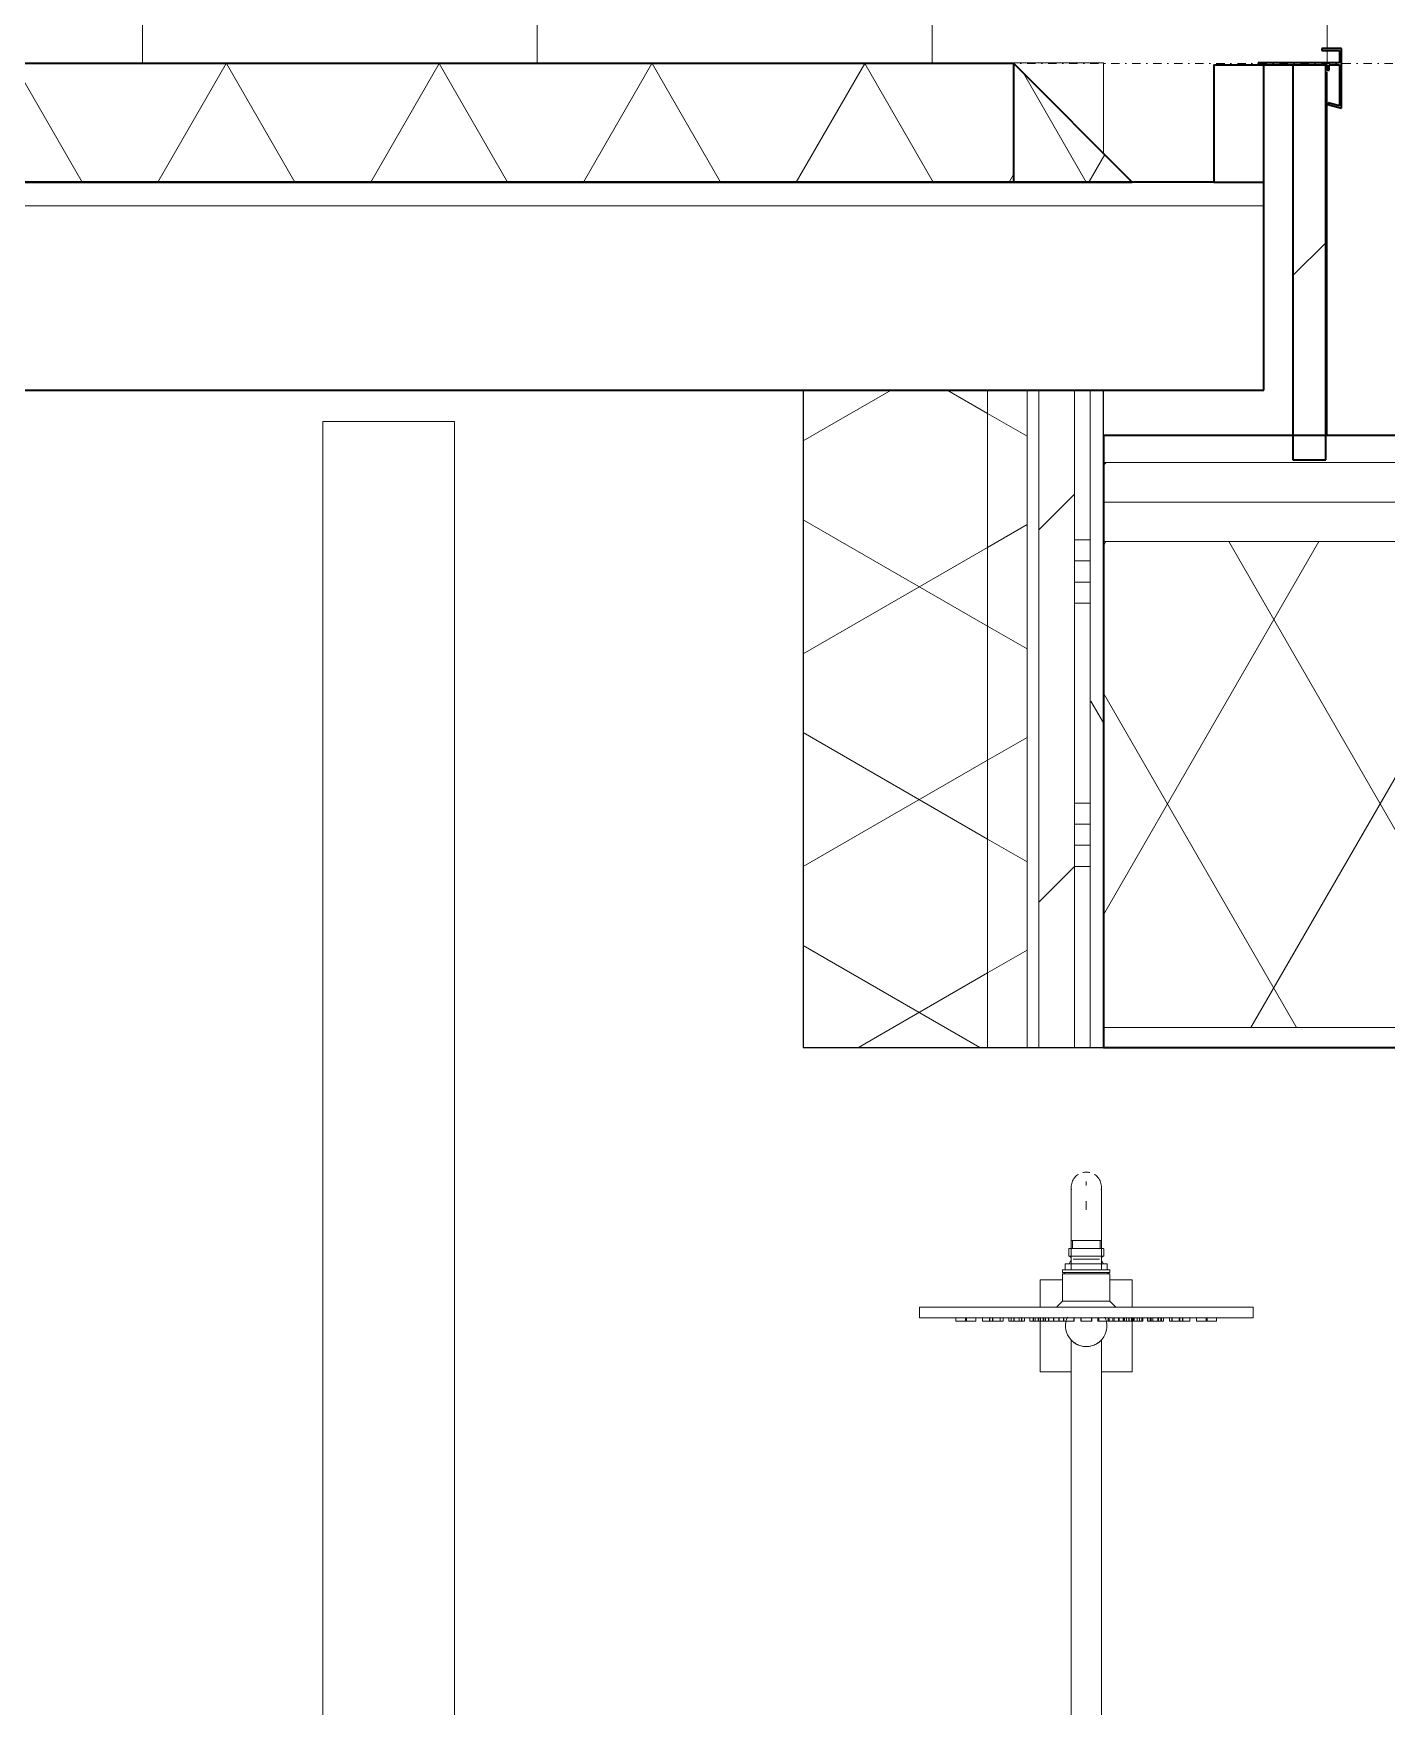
# Model space of a CAD drawing. Header units: millimetres. Extents: x -9622 to 8910, y -3000 to 10688.
# Drawn here: x 2917 to 3945, y 4724 to 5995 of the extents above; entities that cross this region are included whole.
import ezdxf

# ---------------------------------------------------------------- set-up
doc = ezdxf.new("R2010")
doc.units = ezdxf.units.MM
doc.linetypes.add('Dash dot', pattern=[15.875, 6.35, -4.7625, 0, -4.7625])
for name, color, linetype, lineweight in [('A-FLOR-LEVL', 51, 'Continuous', 9), ('A-ROOF', 132, 'Continuous', 9), ('A-ROOF-MCUT', 132, 'Continuous', 35), ('A-ROOF-PATT', 132, 'Continuous', 35), ('A-WALL', 113, 'Continuous', 9), ('A-WALL-PATT', 111, 'Continuous', 25), ('I-WALL', 2, 'Continuous', 9), ('P-SANR-FIXT', 6, 'Continuous', 9)]:
    doc.layers.add(name, color=color, linetype=linetype, lineweight=lineweight)
pattern_1 = [(45, (-635.1, 2150), (-141.4214, 141.4214), [])]
pattern_2 = [(150, (3730.24, 4361.91), (-70, -121.244), []), (210, (3730.24, 4361.91), (70, -121.244), [])]

# ---------------------------------------------------------------- blocks, each defined once
blk = doc.blocks.new('Plumbing_Fixtures-Grohe-Allure-Rainshower_Shower_System_Wall_Mounted-12-METRIC - Allure 27 469 000-445960-D-D')
at = {"layer": 'P-SANR-FIXT'}
for p, q in [((3717.2, 5119.6), (3717.2, 5122.8)), ((3717.2, 5101.3), (3717.2, 5107.7)), ((3703.9, 5071.3), (3703.9, 5066)), ((3705.7, 5077.8), (3717.2, 5077.8)), ((3705.7, 5076.7), (3705.7, 5055.7)), ((3706.8, 5077.8), (3706.8, 5071.8)), ((3717.2, 5071.8), (3706.8, 5071.8)), ((3717.2, 5077.8), (3728.7, 5077.8)), ((3727.7, 5071.8), (3717.2, 5071.8)), ((3727.7, 5071.8), (3727.7, 5077.8)), ((3728.7, 5055.7), (3728.7, 5076.7)), ((3730.5, 5066), (3730.5, 5071.3)), ((3701.2, 5060.2), (3701.2, 5056.2)), ((3717.2, 5060.2), (3701.2, 5060.2)), ((3717.2, 5066), (3703.9, 5066)), ((3705, 5060.2), (3704.3, 5060.2)), ((3717.2, 5063.7), (3707.3, 5063.7)), ((3717.2, 5063.7), (3712.7, 5063.7)), ((3730.5, 5066), (3717.2, 5066)), ((3727.2, 5063.7), (3717.2, 5063.7)), ((3733.2, 5060.2), (3717.2, 5060.2)), ((3730.2, 5060.2), (3729.5, 5060.2)), ((3733.2, 5056.2), (3733.2, 5060.2)), ((3699.2, 5048), (3682.2, 5048)), ((3682.2, 5048), (3682.2, 5027.2)), ((3699.2, 5055.7), (3699.2, 5053.7)), ((3717.2, 5055.7), (3699.2, 5055.7)), ((3717.2, 5053.7), (3699.2, 5053.7)), ((3699.2, 5052.6), (3699.2, 5031.8)), ((3717.2, 5052.6), (3699.2, 5052.6)), ((3703.6, 5053.7), (3701.2, 5053.7)), ((3735.2, 5055.7), (3717.2, 5055.7)), ((3735.2, 5053.7), (3717.2, 5053.7)), ((3735.2, 5052.6), (3717.2, 5052.6)), ((3724.1, 5055.7), (3721.8, 5055.7)), ((3733.2, 5053.7), (3730.9, 5053.7)), ((3735.2, 5053.7), (3735.2, 5055.7)), ((3735.2, 5031.8), (3735.2, 5052.6)), ((3752.2, 5048), (3735.2, 5048)), ((3752.2, 5027.2), (3752.2, 5048)), ((3590.4, 5027.2), (3590.4, 5019.2)), ((3593.4, 5027.2), (3841.1, 5027.2)), ((3699.2, 5031.8), (3694.6, 5027.2)), ((3717.2, 5031.8), (3699.2, 5031.8)), ((3735.2, 5031.8), (3717.2, 5031.8)), ((3739.8, 5027.2), (3735.2, 5031.8)), ((3844.1, 5019.2), (3844.1, 5027.2)), ((3841.1, 5019.2), (3593.4, 5019.2)), ((3618.2, 5019.2), (3618.2, 5016.6)), ((3618.2, 5016.6), (3626.2, 5016.6)), ((3618.2, 5016.6), (3626.2, 5016.6)), ((3625.4, 5019.2), (3625.4, 5016.6)), ((3625.4, 5019.2), (3625.4, 5016.6)), ((3625.4, 5016.6), (3633.4, 5016.6)), ((3625.4, 5016.6), (3633.4, 5016.6)), ((3625.4, 5016.6), (3633.4, 5016.6)), ((3625.4, 5016.6), (3633.4, 5016.6)), ((3626.2, 5016.6), (3626.2, 5019.2)), ((3633.4, 5016.6), (3633.4, 5019.2)), ((3633.4, 5016.6), (3633.4, 5019.2)), ((3638.3, 5019.2), (3638.3, 5016.6)), ((3638.3, 5016.6), (3646.3, 5016.6)), ((3638.3, 5016.6), (3646.3, 5016.6)), ((3643.8, 5019.2), (3643.8, 5016.6)), ((3643.8, 5016.6), (3651.8, 5016.6)), ((3643.8, 5016.6), (3651.8, 5016.6)), ((3643.9, 5019.2), (3643.9, 5016.6)), ((3643.9, 5016.6), (3651.9, 5016.6)), ((3643.9, 5016.6), (3651.9, 5016.6)), ((3646.1, 5019.2), (3646.1, 5016.6)), ((3646.1, 5019.2), (3646.1, 5016.6)), ((3646.1, 5016.6), (3654.1, 5016.6)), ((3646.1, 5016.6), (3654.1, 5016.6)), ((3646.1, 5016.6), (3654.1, 5016.6)), ((3646.1, 5016.6), (3654.1, 5016.6)), ((3646.3, 5016.6), (3646.3, 5019.2)), ((3651.8, 5016.6), (3651.8, 5019.2)), ((3651.9, 5016.6), (3651.9, 5019.2)), ((3654.1, 5016.6), (3654.1, 5019.2)), ((3654.1, 5016.6), (3654.1, 5019.2)), ((3658.3, 5019.2), (3658.3, 5016.6)), ((3658.3, 5016.6), (3666.3, 5016.6)), ((3658.3, 5016.6), (3666.3, 5016.6)), ((3660.1, 5019.2), (3660.1, 5016.6)), ((3660.1, 5016.6), (3668.1, 5016.6)), ((3660.1, 5016.6), (3668.1, 5016.6)), ((3660.2, 5019.2), (3660.2, 5016.6)), ((3660.2, 5016.6), (3668.2, 5016.6)), ((3660.2, 5016.6), (3668.2, 5016.6)), ((3662.3, 5019.2), (3662.3, 5016.6)), ((3662.3, 5016.6), (3670.3, 5016.6)), ((3662.3, 5016.6), (3670.3, 5016.6)), ((3662.4, 5019.2), (3662.4, 5016.6)), ((3662.4, 5016.6), (3670.4, 5016.6)), ((3662.4, 5016.6), (3670.4, 5016.6)), ((3666.3, 5016.6), (3666.3, 5019.2)), ((3668.1, 5016.6), (3668.1, 5019.2)), ((3668.2, 5016.6), (3668.2, 5019.2)), ((3670.3, 5016.6), (3670.3, 5019.2)), ((3670.4, 5016.6), (3670.4, 5019.2)), ((3674.4, 5019.2), (3674.4, 5016.6)), ((3674.4, 5019.2), (3674.4, 5016.6)), ((3674.4, 5016.6), (3682.4, 5016.6)), ((3674.4, 5016.6), (3682.4, 5016.6)), ((3674.4, 5016.6), (3682.4, 5016.6)), ((3674.4, 5016.6), (3682.4, 5016.6)), ((3676.9, 5019.2), (3676.9, 5016.6)), ((3676.9, 5016.6), (3684.9, 5016.6)), ((3676.9, 5016.6), (3684.9, 5016.6)), ((3677.1, 5019.2), (3677.1, 5016.6)), ((3677.1, 5016.6), (3685.1, 5016.6)), ((3677.1, 5016.6), (3685.1, 5016.6)), ((3678.3, 5019.2), (3678.3, 5016.6)), ((3678.3, 5016.6), (3686.3, 5016.6)), ((3678.3, 5016.6), (3686.3, 5016.6)), ((3680.8, 5019.2), (3680.8, 5016.6)), ((3680.8, 5016.6), (3688.8, 5016.6)), ((3680.8, 5016.6), (3688.8, 5016.6)), ((3680.9, 5019.2), (3680.9, 5016.6)), ((3680.9, 5016.6), (3688.9, 5016.6)), ((3680.9, 5016.6), (3688.9, 5016.6)), ((3682.2, 5019.2), (3682.2, 4978)), ((3682.4, 5016.6), (3682.4, 5019.2)), ((3682.4, 5016.6), (3682.4, 5019.2)), ((3684.5, 5019.2), (3684.5, 5016.6)), ((3684.5, 5019.2), (3684.5, 5016.6)), ((3684.5, 5016.6), (3692.5, 5016.6)), ((3684.5, 5016.6), (3692.5, 5016.6)), ((3684.5, 5016.6), (3692.5, 5016.6)), ((3684.5, 5016.6), (3692.5, 5016.6)), ((3684.9, 5016.6), (3684.9, 5019.2)), ((3685.1, 5016.6), (3685.1, 5019.2)), ((3686.3, 5016.6), (3686.3, 5019.2)), ((3688.5, 5019.2), (3688.5, 5016.6)), ((3688.5, 5016.6), (3696.5, 5016.6)), ((3688.5, 5016.6), (3696.5, 5016.6)), ((3688.6, 5019.2), (3688.6, 5016.6)), ((3688.6, 5016.6), (3696.6, 5016.6)), ((3688.6, 5016.6), (3696.6, 5016.6)), ((3688.8, 5016.6), (3688.8, 5019.2)), ((3688.9, 5016.6), (3688.9, 5019.2)), ((3692.2, 5019.2), (3692.2, 5016.6)), ((3692.2, 5016.6), (3700.2, 5016.6)), ((3692.2, 5016.6), (3700.2, 5016.6)), ((3692.3, 5019.2), (3692.3, 5016.6)), ((3692.3, 5016.6), (3700.3, 5016.6)), ((3692.3, 5016.6), (3700.3, 5016.6)), ((3692.5, 5016.6), (3692.5, 5019.2)), ((3692.5, 5016.6), (3692.5, 5019.2)), ((3696.5, 5016.6), (3696.5, 5019.2)), ((3696.6, 5016.6), (3696.6, 5019.2)), ((3699.8, 5019.2), (3699.8, 5016.6)), ((3699.8, 5016.6), (3707.8, 5016.6)), ((3699.8, 5016.6), (3707.8, 5016.6)), ((3700, 5019.2), (3700, 5016.6)), ((3700, 5016.6), (3708, 5016.6)), ((3700, 5016.6), (3708, 5016.6)), ((3700.2, 5016.6), (3700.2, 5019.2)), ((3700.3, 5016.6), (3700.3, 5019.2)), ((3707.8, 5016.6), (3707.8, 5019.2)), ((3708, 5016.6), (3708, 5019.2)), ((3713.1, 5019.2), (3713.1, 5016.6)), ((3713.1, 5016.6), (3721.1, 5016.6)), ((3713.1, 5016.6), (3721.1, 5016.6)), ((3713.2, 5019.2), (3713.2, 5016.6)), ((3713.2, 5016.6), (3721.2, 5016.6)), ((3713.2, 5016.6), (3721.2, 5016.6)), ((3713.3, 5019.2), (3713.3, 5016.6)), ((3713.3, 5019.2), (3713.3, 5016.6)), ((3713.3, 5016.6), (3721.3, 5016.6)), ((3713.3, 5016.6), (3721.3, 5016.6)), ((3713.3, 5016.6), (3721.3, 5016.6)), ((3713.3, 5016.6), (3721.3, 5016.6)), ((3713.4, 5019.2), (3713.4, 5016.6)), ((3713.4, 5019.2), (3713.4, 5016.6)), ((3713.4, 5019.2), (3713.4, 5016.6)), ((3713.4, 5019.2), (3713.4, 5016.6)), ((3713.4, 5016.6), (3721.4, 5016.6)), ((3713.4, 5016.6), (3721.4, 5016.6)), ((3713.4, 5016.6), (3721.4, 5016.6)), ((3713.4, 5016.6), (3721.4, 5016.6)), ((3713.4, 5016.6), (3721.4, 5016.6)), ((3713.4, 5016.6), (3721.4, 5016.6)), ((3713.4, 5016.6), (3721.4, 5016.6)), ((3713.4, 5016.6), (3721.4, 5016.6)), ((3721.1, 5016.6), (3721.1, 5019.2)), ((3721.2, 5016.6), (3721.2, 5019.2)), ((3721.3, 5016.6), (3721.3, 5019.2)), ((3721.3, 5016.6), (3721.3, 5019.2)), ((3721.4, 5016.6), (3721.4, 5019.2)), ((3721.4, 5016.6), (3721.4, 5019.2)), ((3721.4, 5016.6), (3721.4, 5019.2)), ((3721.4, 5016.6), (3721.4, 5019.2)), ((3726, 5019.2), (3726, 5016.6)), ((3726, 5016.6), (3734, 5016.6)), ((3726, 5016.6), (3734, 5016.6)), ((3726.7, 5019.2), (3726.7, 5016.6)), ((3726.7, 5016.6), (3734.7, 5016.6)), ((3726.7, 5016.6), (3734.7, 5016.6)), ((3733.8, 5019.2), (3733.8, 5016.6)), ((3733.8, 5016.6), (3741.8, 5016.6)), ((3733.8, 5016.6), (3741.8, 5016.6)), ((3734, 5016.6), (3734, 5019.2)), ((3734.3, 5019.2), (3734.3, 5016.6)), ((3734.3, 5016.6), (3742.3, 5016.6)), ((3734.3, 5016.6), (3742.3, 5016.6)), ((3734.7, 5016.6), (3734.7, 5019.2)), ((3737.3, 5019.2), (3737.3, 5016.6)), ((3737.3, 5016.6), (3745.3, 5016.6)), ((3737.3, 5016.6), (3745.3, 5016.6)), ((3738.3, 5019.2), (3738.3, 5016.6)), ((3738.3, 5016.6), (3746.3, 5016.6)), ((3738.3, 5016.6), (3746.3, 5016.6)), ((3741.6, 5019.2), (3741.6, 5016.6)), ((3741.6, 5016.6), (3749.6, 5016.6)), ((3741.6, 5016.6), (3749.6, 5016.6)), ((3741.8, 5016.6), (3741.8, 5019.2)), ((3741.9, 5019.2), (3741.9, 5016.6)), ((3741.9, 5016.6), (3749.9, 5016.6)), ((3741.9, 5016.6), (3749.9, 5016.6)), ((3742.3, 5016.6), (3742.3, 5019.2)), ((3745.2, 5019.2), (3745.2, 5016.6)), ((3745.2, 5016.6), (3753.2, 5016.6)), ((3745.2, 5016.6), (3753.2, 5016.6)), ((3745.3, 5016.6), (3745.3, 5019.2)), ((3745.7, 5019.2), (3745.7, 5016.6)), ((3745.7, 5016.6), (3753.7, 5016.6)), ((3745.7, 5016.6), (3753.7, 5016.6)), ((3746.3, 5016.6), (3746.3, 5019.2)), ((3747.9, 5019.2), (3747.9, 5016.6)), ((3747.9, 5016.6), (3755.9, 5016.6)), ((3747.9, 5016.6), (3755.9, 5016.6)), ((3749.6, 5019.2), (3749.6, 5016.6)), ((3749.6, 5019.2), (3749.6, 5016.6)), ((3749.6, 5016.6), (3749.6, 5019.2)), ((3749.6, 5016.6), (3757.6, 5016.6)), ((3749.6, 5016.6), (3757.6, 5016.6)), ((3749.6, 5016.6), (3757.6, 5016.6)), ((3749.6, 5016.6), (3757.6, 5016.6)), ((3749.9, 5016.6), (3749.9, 5019.2)), ((3751.5, 5019.2), (3751.5, 5016.6)), ((3751.5, 5016.6), (3759.5, 5016.6)), ((3751.5, 5016.6), (3759.5, 5016.6)), ((3752.2, 4978), (3752.2, 5019.2)), ((3752.3, 5019.2), (3752.3, 5016.6)), ((3752.3, 5016.6), (3760.3, 5016.6)), ((3752.3, 5016.6), (3760.3, 5016.6)), ((3753.2, 5016.6), (3753.2, 5019.2)), ((3753.7, 5016.6), (3753.7, 5019.2)), ((3755.9, 5016.6), (3755.9, 5019.2)), ((3757.6, 5016.6), (3757.6, 5019.2)), ((3757.6, 5016.6), (3757.6, 5019.2)), ((3759.5, 5016.6), (3759.5, 5019.2)), ((3760.3, 5016.6), (3760.3, 5019.2)), ((3763.7, 5019.2), (3763.7, 5016.6)), ((3763.7, 5016.6), (3771.7, 5016.6)), ((3763.7, 5016.6), (3771.7, 5016.6)), ((3764.1, 5019.2), (3764.1, 5016.6)), ((3764.1, 5016.6), (3772.1, 5016.6)), ((3764.1, 5016.6), (3772.1, 5016.6)), ((3765.8, 5019.2), (3765.8, 5016.6)), ((3765.8, 5016.6), (3773.8, 5016.6)), ((3765.8, 5016.6), (3773.8, 5016.6)), ((3766.4, 5019.2), (3766.4, 5016.6)), ((3766.4, 5016.6), (3774.4, 5016.6)), ((3766.4, 5016.6), (3774.4, 5016.6)), ((3767.9, 5019.2), (3767.9, 5016.6)), ((3767.9, 5016.6), (3775.9, 5016.6)), ((3767.9, 5016.6), (3775.9, 5016.6)), ((3771.7, 5016.6), (3771.7, 5019.2)), ((3772.1, 5016.6), (3772.1, 5019.2)), ((3773.8, 5016.6), (3773.8, 5019.2)), ((3774.4, 5016.6), (3774.4, 5019.2)), ((3775.9, 5016.6), (3775.9, 5019.2)), ((3780.4, 5019.2), (3780.4, 5016.6)), ((3780.4, 5019.2), (3780.4, 5016.6)), ((3780.4, 5016.6), (3788.4, 5016.6)), ((3780.4, 5016.6), (3788.4, 5016.6)), ((3780.4, 5016.6), (3788.4, 5016.6)), ((3780.4, 5016.6), (3788.4, 5016.6)), ((3782.2, 5019.2), (3782.2, 5016.6)), ((3782.2, 5016.6), (3790.2, 5016.6)), ((3782.2, 5016.6), (3790.2, 5016.6)), ((3782.6, 5019.2), (3782.6, 5016.6)), ((3782.6, 5016.6), (3790.6, 5016.6)), ((3782.6, 5016.6), (3790.6, 5016.6)), ((3787.9, 5019.2), (3787.9, 5016.6)), ((3787.9, 5016.6), (3795.9, 5016.6)), ((3787.9, 5016.6), (3795.9, 5016.6)), ((3788.4, 5016.6), (3788.4, 5019.2)), ((3788.4, 5016.6), (3788.4, 5019.2)), ((3790.2, 5016.6), (3790.2, 5019.2)), ((3790.6, 5016.6), (3790.6, 5019.2)), ((3795.9, 5016.6), (3795.9, 5019.2)), ((3801, 5019.2), (3801, 5016.6)), ((3801, 5019.2), (3801, 5016.6)), ((3801, 5016.6), (3809, 5016.6)), ((3801, 5016.6), (3809, 5016.6)), ((3801, 5016.6), (3809, 5016.6)), ((3801, 5016.6), (3809, 5016.6)), ((3808.2, 5019.2), (3808.2, 5016.6)), ((3808.2, 5016.6), (3816.2, 5016.6)), ((3808.2, 5016.6), (3816.2, 5016.6)), ((3809, 5016.6), (3809, 5019.2)), ((3809, 5016.6), (3809, 5019.2)), ((3816.2, 5016.6), (3816.2, 5019.2)), ((3705.7, 5002.3), (3705.7, 4486.3)), ((3728.7, 4486.3), (3728.7, 5002.3)), ((3682.2, 4978), (3706, 4978)), ((3728.5, 4978), (3752.2, 4978))]:
    blk.add_line(p, q, dxfattribs=at)
at = {"layer": 'P-SANR-FIXT', "flags": 128}
for points in [[(3705.7, 5118.3), (3705.7, 5118.3), (3705.7, 5118.2), (3705.7, 5118), (3705.7, 5117.8), (3705.7, 5117.5), (3705.7, 5117.1), (3705.7, 5116.7), (3705.7, 5116.2), (3705.7, 5115.7), (3705.7, 5115.1), (3705.7, 5114.4), (3705.7, 5113.7), (3705.7, 5112.9), (3705.7, 5112.1), (3705.7, 5111.2), (3705.7, 5110.3), (3705.7, 5109.3), (3705.7, 5108.2), (3705.7, 5107.2), (3705.7, 5106), (3705.7, 5104.8), (3705.7, 5103.6), (3705.7, 5102.3), (3705.7, 5101), (3705.7, 5099.7), (3705.7, 5098.3), (3705.7, 5096.9), (3705.7, 5095.4), (3705.7, 5094), (3705.7, 5092.5), (3705.7, 5091), (3705.7, 5089.4), (3705.7, 5087.9), (3705.7, 5086.3), (3705.7, 5084.7), (3705.7, 5083.1), (3705.7, 5081.5), (3705.7, 5079.9), (3705.7, 5078.2), (3705.7, 5077.8)], [(3705.7, 5112.6), (3705.7, 5113.4), (3705.7, 5114.2), (3705.7, 5114.9), (3705.7, 5115.5)], [(3728.7, 5077.8), (3728.7, 5079.4), (3728.7, 5081), (3728.7, 5082.6), (3728.7, 5084.3), (3728.7, 5085.8), (3728.7, 5087.4), (3728.7, 5089), (3728.7, 5090.5), (3728.7, 5092.1), (3728.7, 5093.6), (3728.7, 5095.1), (3728.7, 5096.5), (3728.7, 5097.9), (3728.7, 5099.3), (3728.7, 5100.7), (3728.7, 5102), (3728.7, 5103.3), (3728.7, 5104.5), (3728.7, 5105.7), (3728.7, 5106.9), (3728.7, 5108), (3728.7, 5109), (3728.7, 5110), (3728.7, 5111), (3728.7, 5111.9), (3728.7, 5112.7), (3728.7, 5113.5), (3728.7, 5114.3), (3728.7, 5114.9), (3728.7, 5115.5), (3728.7, 5116.1), (3728.7, 5116.6), (3728.7, 5117), (3728.7, 5117.4), (3728.7, 5117.7), (3728.7, 5118), (3728.7, 5118.1), (3728.7, 5118.2), (3728.7, 5118.3), (3728.7, 5118.3)], [(3728.7, 5115.1), (3728.7, 5114.4), (3728.7, 5113.7), (3728.7, 5112.9)], [(3705.7, 5081.9), (3705.7, 5083.4), (3705.7, 5085), (3705.7, 5086.6), (3705.7, 5088.2), (3705.7, 5089.8), (3705.7, 5091.4), (3705.7, 5092.9), (3705.7, 5094.5), (3705.7, 5095.9), (3705.7, 5097.4)], [(3728.7, 5108.1), (3728.7, 5107), (3728.7, 5105.8), (3728.7, 5104.6), (3728.7, 5103.4), (3728.7, 5102.1), (3728.7, 5100.7), (3728.7, 5099.4), (3728.7, 5097.9), (3728.7, 5096.5), (3728.7, 5095), (3728.7, 5093.5), (3728.7, 5092), (3728.7, 5090.4), (3728.7, 5088.8), (3728.7, 5087.2), (3728.7, 5085.6), (3728.7, 5084), (3728.7, 5082.3)], [(3703.9, 5071.3), (3703.9, 5071.3), (3703.9, 5071.3), (3703.9, 5071.4), (3703.9, 5071.4), (3704, 5071.4), (3704, 5071.4), (3704, 5071.4), (3704, 5071.5), (3704, 5071.5), (3704, 5071.5), (3704, 5071.5), (3704, 5071.5), (3704, 5071.5), (3704, 5071.6), (3704, 5071.6), (3704, 5071.6), (3704.1, 5071.6), (3704.1, 5071.6), (3704.1, 5071.6), (3704.1, 5071.7), (3704.1, 5071.7), (3704.1, 5071.7), (3704.1, 5071.7), (3704.2, 5071.7), (3704.2, 5071.7), (3704.2, 5071.7), (3704.2, 5071.7), (3704.2, 5071.8), (3704.2, 5071.8), (3704.3, 5071.8), (3704.3, 5071.8), (3704.3, 5071.8), (3704.3, 5071.8), (3704.3, 5071.8), (3704.4, 5071.8), (3704.4, 5071.8), (3704.4, 5071.8), (3704.4, 5071.8), (3704.4, 5071.8), (3704.4, 5071.8)], [(3717.2, 5071.8), (3716.7, 5071.8), (3716.2, 5071.8), (3715.7, 5071.8), (3715.2, 5071.8), (3714.7, 5071.8), (3714.2, 5071.8), (3713.7, 5071.8), (3713.2, 5071.8), (3712.7, 5071.8), (3712.3, 5071.8), (3711.8, 5071.8), (3711.3, 5071.8), (3710.9, 5071.8), (3710.4, 5071.8), (3710, 5071.8), (3709.6, 5071.8), (3709.2, 5071.8), (3708.8, 5071.8), (3708.4, 5071.8), (3708.1, 5071.8), (3707.7, 5071.8), (3707.4, 5071.8), (3707.1, 5071.8), (3706.8, 5071.8), (3706.5, 5071.8), (3706.2, 5071.8), (3706, 5071.8), (3705.7, 5071.8), (3705.5, 5071.8), (3705.3, 5071.8), (3705.1, 5071.8), (3705, 5071.8), (3704.8, 5071.8), (3704.7, 5071.8), (3704.6, 5071.8), (3704.6, 5071.8), (3704.5, 5071.8), (3704.5, 5071.8), (3704.4, 5071.8)], [(3704.4, 5071.8), (3704.5, 5071.8), (3704.5, 5071.8), (3704.5, 5071.8), (3704.6, 5071.8), (3704.7, 5071.8), (3704.8, 5071.8), (3704.9, 5071.8), (3705.1, 5071.8), (3705.3, 5071.8), (3705.5, 5071.8), (3705.7, 5071.8), (3705.9, 5071.8), (3706.1, 5071.8), (3706.4, 5071.8), (3706.7, 5071.8), (3707, 5071.8), (3707.3, 5071.8), (3707.6, 5071.8), (3708, 5071.8)], [(3705.7, 5076.7), (3705.7, 5078.4), (3705.7, 5080.1), (3705.7, 5081.7)], [(3730, 5071.8), (3730, 5071.8), (3730, 5071.8), (3730, 5071.8), (3729.9, 5071.8), (3729.8, 5071.8), (3729.7, 5071.8), (3729.5, 5071.8), (3729.4, 5071.8), (3729.2, 5071.8), (3729, 5071.8), (3728.8, 5071.8), (3728.6, 5071.8), (3728.4, 5071.8), (3728.1, 5071.8), (3727.8, 5071.8), (3727.5, 5071.8), (3727.2, 5071.8), (3726.9, 5071.8), (3726.5, 5071.8), (3726.2, 5071.8), (3725.8, 5071.8), (3725.4, 5071.8), (3725, 5071.8), (3724.6, 5071.8), (3724.2, 5071.8), (3723.7, 5071.8), (3723.3, 5071.8), (3722.8, 5071.8), (3722.4, 5071.8), (3721.9, 5071.8), (3721.4, 5071.8), (3720.9, 5071.8), (3720.4, 5071.8), (3719.9, 5071.8), (3719.4, 5071.8), (3718.9, 5071.8), (3718.4, 5071.8), (3717.9, 5071.8), (3717.4, 5071.8), (3717.2, 5071.8)], [(3726.4, 5071.8), (3726.8, 5071.8), (3727.1, 5071.8), (3727.4, 5071.8), (3727.7, 5071.8), (3728, 5071.8), (3728.3, 5071.8), (3728.5, 5071.8), (3728.8, 5071.8), (3729, 5071.8), (3729.2, 5071.8), (3729.3, 5071.8), (3729.5, 5071.8), (3729.6, 5071.8), (3729.8, 5071.8), (3729.9, 5071.8), (3729.9, 5071.8), (3730, 5071.8), (3730, 5071.8), (3730, 5071.8)], [(3728.7, 5081.9), (3728.7, 5080.7), (3728.7, 5079), (3728.7, 5077.4), (3728.7, 5076.7)], [(3730, 5071.8), (3730.1, 5071.8), (3730.1, 5071.8), (3730.1, 5071.8), (3730.1, 5071.8), (3730.1, 5071.8), (3730.2, 5071.8), (3730.2, 5071.8), (3730.2, 5071.8), (3730.2, 5071.8), (3730.2, 5071.8), (3730.3, 5071.8), (3730.3, 5071.7), (3730.3, 5071.7), (3730.3, 5071.7), (3730.3, 5071.7), (3730.3, 5071.7), (3730.4, 5071.7), (3730.4, 5071.7), (3730.4, 5071.7), (3730.4, 5071.6), (3730.4, 5071.6), (3730.4, 5071.6), (3730.4, 5071.6), (3730.5, 5071.6), (3730.5, 5071.6), (3730.5, 5071.6), (3730.5, 5071.5), (3730.5, 5071.5), (3730.5, 5071.5), (3730.5, 5071.5), (3730.5, 5071.5), (3730.5, 5071.4), (3730.5, 5071.4), (3730.5, 5071.4), (3730.5, 5071.4), (3730.5, 5071.4), (3730.5, 5071.3), (3730.5, 5071.3), (3730.5, 5071.3), (3730.5, 5071.3)], [(3705.7, 5063.7), (3705.7, 5063.8), (3705.7, 5063.9), (3705.7, 5063.9), (3705.7, 5064), (3705.7, 5064.1), (3705.7, 5064.2), (3705.7, 5064.3), (3705.7, 5064.3), (3705.7, 5064.4), (3705.7, 5064.5), (3705.7, 5064.6), (3705.6, 5064.7), (3705.6, 5064.7), (3705.6, 5064.8), (3705.6, 5064.9), (3705.5, 5065), (3705.5, 5065), (3705.4, 5065.1), (3705.4, 5065.2), (3705.3, 5065.2), (3705.3, 5065.3), (3705.2, 5065.3), (3705.2, 5065.4), (3705.1, 5065.5), (3705.1, 5065.5), (3705, 5065.6), (3705, 5065.6), (3704.9, 5065.7), (3704.8, 5065.7), (3704.8, 5065.8), (3704.7, 5065.8), (3704.6, 5065.8), (3704.5, 5065.9), (3704.5, 5065.9), (3704.4, 5065.9), (3704.3, 5065.9), (3704.2, 5066), (3704.2, 5066), (3704.1, 5066), (3704, 5066), (3703.9, 5066)], [(3704.3, 5060.2), (3704.6, 5060.7), (3704.8, 5061.2), (3705.1, 5061.7), (3705.4, 5062.2), (3705.4, 5062.3)], [(3705.4, 5062.3), (3705.5, 5062.4), (3705.5, 5062.5), (3705.5, 5062.5), (3705.6, 5062.6), (3705.6, 5062.7), (3705.6, 5062.7), (3705.7, 5062.8), (3705.7, 5062.9), (3705.7, 5063), (3705.7, 5063.1), (3705.7, 5063.1), (3705.7, 5063.2), (3705.7, 5063.3), (3705.7, 5063.4), (3705.7, 5063.5), (3705.7, 5063.5), (3705.7, 5063.6), (3705.7, 5063.7), (3705.7, 5063.7)], [(3730.5, 5066), (3730.5, 5066), (3730.4, 5066), (3730.3, 5066), (3730.2, 5066), (3730.2, 5065.9), (3730.1, 5065.9), (3730, 5065.9), (3729.9, 5065.9), (3729.9, 5065.8), (3729.8, 5065.8), (3729.7, 5065.7), (3729.6, 5065.7), (3729.6, 5065.7), (3729.5, 5065.6), (3729.5, 5065.6), (3729.4, 5065.5), (3729.3, 5065.5), (3729.3, 5065.4), (3729.2, 5065.3), (3729.2, 5065.3), (3729.1, 5065.2), (3729.1, 5065.1), (3729, 5065.1), (3729, 5065), (3729, 5064.9), (3728.9, 5064.9), (3728.9, 5064.8), (3728.9, 5064.7), (3728.8, 5064.6), (3728.8, 5064.6), (3728.8, 5064.5), (3728.8, 5064.4), (3728.8, 5064.3), (3728.8, 5064.3), (3728.7, 5064.2), (3728.7, 5064.1), (3728.7, 5064), (3728.7, 5063.9), (3728.8, 5063.9), (3728.8, 5063.8), (3728.8, 5063.7)], [(3728.8, 5063.7), (3728.8, 5063.6), (3728.7, 5063.6), (3728.7, 5063.5), (3728.7, 5063.4), (3728.7, 5063.3), (3728.7, 5063.2), (3728.8, 5063.2), (3728.8, 5063.1), (3728.8, 5063), (3728.8, 5062.9), (3728.8, 5062.8), (3728.8, 5062.8), (3728.9, 5062.7), (3728.9, 5062.6), (3728.9, 5062.5), (3729, 5062.5), (3729, 5062.4), (3729, 5062.3), (3729.1, 5062.3)], [(3729.1, 5062.3), (3729.3, 5061.8), (3729.6, 5061.3), (3729.9, 5060.8), (3730.1, 5060.3), (3730.2, 5060.2)], [(3701.2, 5053.7), (3701.1, 5053.7), (3700.9, 5053.7), (3700.8, 5053.6), (3700.7, 5053.6), (3700.7, 5053.5), (3700.6, 5053.4), (3700.5, 5053.4), (3700.5, 5053.3), (3700.5, 5053.2), (3700.5, 5053.2), (3700.5, 5053.1), (3700.5, 5053), (3700.6, 5052.9), (3700.6, 5052.8), (3700.8, 5052.7), (3700.9, 5052.7), (3701, 5052.6), (3701.2, 5052.6)], [(3700.7, 5055.7), (3700.8, 5055.7), (3700.8, 5055.7), (3700.8, 5055.7), (3700.8, 5055.7), (3700.8, 5055.7), (3700.9, 5055.7), (3700.9, 5055.7), (3700.9, 5055.7), (3700.9, 5055.7), (3700.9, 5055.7), (3701, 5055.7), (3701, 5055.8), (3701, 5055.8), (3701, 5055.8), (3701, 5055.8), (3701, 5055.8), (3701.1, 5055.8), (3701.1, 5055.8), (3701.1, 5055.8), (3701.1, 5055.9), (3701.1, 5055.9), (3701.1, 5055.9), (3701.1, 5055.9), (3701.2, 5055.9), (3701.2, 5055.9), (3701.2, 5055.9), (3701.2, 5056), (3701.2, 5056), (3701.2, 5056), (3701.2, 5056), (3701.2, 5056), (3701.2, 5056.1), (3701.2, 5056.1), (3701.2, 5056.1), (3701.2, 5056.1), (3701.2, 5056.1), (3701.2, 5056.2), (3701.2, 5056.2), (3701.2, 5056.2), (3701.2, 5056.2)], [(3733.2, 5056.2), (3733.2, 5056.2), (3733.2, 5056.2), (3733.2, 5056.1), (3733.2, 5056.1), (3733.3, 5056.1), (3733.3, 5056.1), (3733.3, 5056.1), (3733.3, 5056), (3733.3, 5056), (3733.3, 5056), (3733.3, 5056), (3733.3, 5056), (3733.3, 5056), (3733.3, 5055.9), (3733.3, 5055.9), (3733.3, 5055.9), (3733.4, 5055.9), (3733.4, 5055.9), (3733.4, 5055.9), (3733.4, 5055.8), (3733.4, 5055.8), (3733.4, 5055.8), (3733.4, 5055.8), (3733.5, 5055.8), (3733.5, 5055.8), (3733.5, 5055.8), (3733.5, 5055.8), (3733.5, 5055.7), (3733.5, 5055.7), (3733.6, 5055.7), (3733.6, 5055.7), (3733.6, 5055.7), (3733.6, 5055.7), (3733.6, 5055.7), (3733.7, 5055.7), (3733.7, 5055.7), (3733.7, 5055.7), (3733.7, 5055.7), (3733.7, 5055.7), (3733.7, 5055.7)], [(3733.3, 5053.7), (3733.4, 5053.7), (3733.5, 5053.7), (3733.7, 5053.6), (3733.7, 5053.6), (3733.8, 5053.5), (3733.9, 5053.4), (3733.9, 5053.4), (3734, 5053.3), (3734, 5053.2), (3734, 5053.2), (3734, 5053.1), (3733.9, 5053), (3733.9, 5052.9), (3733.9, 5052.8), (3733.7, 5052.7), (3733.6, 5052.7), (3733.4, 5052.6), (3733.3, 5052.6)], [(3593.4, 5027.2), (3592.7, 5027.2), (3592.1, 5027.2), (3591.5, 5027.2), (3591, 5027.2), (3590.7, 5027.2), (3590.5, 5027.2), (3590.4, 5027.2)], [(3590.4, 5027.2), (3590.5, 5027.2), (3590.7, 5027.2), (3591, 5027.2), (3591.5, 5027.2), (3592.1, 5027.2), (3592.7, 5027.2), (3593.4, 5027.2)], [(3844.1, 5027.2), (3844, 5027.2), (3843.8, 5027.2), (3843.4, 5027.2), (3843, 5027.2), (3842.4, 5027.2), (3841.8, 5027.2), (3841.1, 5027.2)], [(3841.1, 5027.2), (3841.8, 5027.2), (3842.4, 5027.2), (3843, 5027.2), (3843.4, 5027.2), (3843.8, 5027.2), (3844, 5027.2), (3844.1, 5027.2)], [(3593.4, 5019.2), (3592.7, 5019.2), (3592.1, 5019.2), (3591.5, 5019.2), (3591, 5019.2), (3590.7, 5019.2), (3590.5, 5019.2), (3590.4, 5019.2)], [(3590.4, 5019.2), (3590.5, 5019.2), (3590.7, 5019.2), (3591, 5019.2), (3591.5, 5019.2), (3592.1, 5019.2), (3592.7, 5019.2), (3593.4, 5019.2)], [(3844.1, 5019.2), (3844, 5019.2), (3843.8, 5019.2), (3843.4, 5019.2), (3843, 5019.2), (3842.4, 5019.2), (3841.8, 5019.2), (3841.1, 5019.2)], [(3841.1, 5019.2), (3841.8, 5019.2), (3842.4, 5019.2), (3843, 5019.2), (3843.4, 5019.2), (3843.8, 5019.2), (3844, 5019.2), (3844.1, 5019.2)]]:
    blk.add_lwpolyline(points, dxfattribs=at)
at = {"layer": 'P-SANR-FIXT'}
for start, end in [(154.7881, 270), (270, 25.2119)]:
    blk.add_arc((3717.2, 5013), 15.7, start, end, dxfattribs=at)
for points, knots in [([(3705.9, 5116.3), (3705.7, 5117.6), (3705.7, 5120.3), (3707.1, 5124.2), (3709.2, 5126.7), (3710.7, 5127.8), (3711.2, 5128.1)], [-0.5555556, -0.5555556, -0.5555556, -0.5555556, -0.4444444, -0.3333333, -0.2222222, -0.1770891, -0.1770891, -0.1770891, -0.1770891]), ([(3723.3, 5128.1), (3723.8, 5127.8), (3725.3, 5126.7), (3727.4, 5124.2), (3728.8, 5120.3), (3728.8, 5117.6), (3728.6, 5116.3)], [-0.8229797, -0.8229797, -0.8229797, -0.8229797, -0.7777778, -0.6666667, -0.5555556, -0.4444444, -0.4444444, -0.4444444, -0.4444444]), ([(3705.9, 5002.1), (3705.9, 5002.2), (3705.9, 5002.2), (3705.8, 5002.3), (3705.8, 5002.3), (3705.8, 5002.3), (3705.9, 5002.2), (3705.9, 5002.1), (3706.1, 5001.9), (3706.5, 5001.6), (3706.8, 5001.3), (3707.1, 5001), (3707.4, 5000.8), (3707.8, 5000.5), (3708.6, 4999.9), (3709.7, 4999.2), (3711.3, 4998.4), (3713.2, 4997.8), (3715.1, 4997.4), (3716.5, 4997.3), (3717.2, 4997.3)], [0.4444444, 0.4444444, 0.4444444, 0.4444444, 0.4583333, 0.4722222, 0.5, 0.5277778, 0.5416667, 0.5555556, 0.5833333, 0.6111111, 0.6388889, 0.6527778, 0.6666667, 0.6944444, 0.7222222, 0.7777778, 0.8333333, 0.8888889, 0.9444444, 1, 1, 1, 1]), ([(3717.2, 4997.3), (3718, 4997.3), (3719.4, 4997.4), (3721.3, 4997.8), (3723.2, 4998.4), (3724.7, 4999.2), (3725.9, 4999.9), (3726.7, 5000.5), (3727.1, 5000.8), (3727.4, 5001), (3727.7, 5001.3), (3728, 5001.6), (3728.4, 5001.9), (3728.5, 5002.1), (3728.6, 5002.2), (3728.7, 5002.3), (3728.7, 5002.3), (3728.7, 5002.3), (3728.6, 5002.2), (3728.6, 5002.2), (3728.6, 5002.1)], [0, 0, 0, 0, 0.0555556, 0.1111111, 0.1666667, 0.2222222, 0.2777778, 0.3055556, 0.3333333, 0.3472222, 0.3611111, 0.3888889, 0.4166667, 0.4444444, 0.4583333, 0.4722222, 0.5, 0.5277778, 0.5416667, 0.5555556, 0.5555556, 0.5555556, 0.5555556])]:
    blk.add_open_spline(points, degree=3, knots=knots, dxfattribs=at)
for points in [[(3714.6, 5129.5), (3715.4, 5129.7), (3716.3, 5129.8), (3717.2, 5129.8)], [(3717.2, 5129.8), (3718.1, 5129.8), (3719.1, 5129.7), (3719.9, 5129.5)]]:
    blk.add_open_spline(points, degree=3, dxfattribs=at)

msp = doc.modelspace()

# ---------------------------------------------------------------- hatches: boundary and pattern name
at = {"layer": 'A-ROOF-PATT', "lineweight": 9}
h = msp.add_hatch(dxfattribs=at)
h.set_pattern_fill('FP_24', color=256, style=0, pattern_type=2)
h.set_pattern_definition([(90, (0, 3623.72), (-300, 2e-14), [])])
h.paths.add_polyline_path([(-4361.2, 5689.4), (-4255.8, 5689.4), (-4255.8, 5723.8), (-4377.8, 5723.8), (-4377.8, 5970.8), (-4399.8, 5970.8), (-4399.8, 5689.4)])
h.paths.add_polyline_path([(-4419.3, 5970.8), (-4419.3, 5939.8), (-4410.7, 5942.1), (-4410.3, 5940.7), (-4420.8, 5937.9), (-4420.6, 5981.8), (-4419.4, 5972.3)])
h.paths.add_polyline_path([(-2436.3, 5972.3), (-2436.8, 5981.8), (-2449.8, 5981.8), (-2449.8, 5983.3), (-2434.8, 5983.3), (-2435, 5981.7)])
h.paths.add_polyline_path([(1894.7, 5970.8), (1894.7, 5939.8), (1903.3, 5942.1), (1903.6, 5940.7), (1893.2, 5939), (1893.4, 5981.7), (1894.5, 5972.3)])
h.paths.add_polyline_path([(3909.7, 5972.3), (3909.2, 5981.8), (3896.2, 5981.8), (3896.2, 5983.3), (3911.2, 5983.3), (3911, 5981.8)])
h.paths.add_polyline_path([(-5587.6, 5689.4), (-4408.8, 5689.4), (-4409.8, 5966.8), (-4411.3, 5966.8), (-4411.3, 5970.8), (-4419.3, 5970.8), (-4419.3, 5972.3), (-4357.3, 5972.3), (-4357.3, 5970.8), (-4339.8, 5970.8), (-4339.8, 5881.8), (-4277.7, 5881.8), (-4255.8, 5903.8), (-4255.8, 5972.5), (-2599.8, 5971.8), (-2599.8, 5903.8), (-2577.8, 5881.8), (-2515.8, 5881.8), (-2515.8, 5970.8), (-2498.3, 5970.8), (-2498.3, 5972.3), (-2436.3, 5972.3), (-2436.3, 5970.8), (-2444.3, 5970.8), (-2444.3, 5966.8), (-2445.8, 5966.8), (-2446.8, 5689.4), (-1068.1, 5689.4), (-262.8, 6480.6), (542.6, 5689.4), (1153.7, 5689.4), (1153.7, 5700), (1263.7, 5700), (1263.7, 5689.4), (1905.2, 5689.4), (1904.2, 5966.8), (1902.7, 5966.8), (1902.7, 5970.8), (1894.7, 5970.8), (1894.7, 5972.3), (1956.7, 5972.3), (1956.7, 5970.8), (1990.2, 5970.8), (1990.2, 5881.8), (2052.3, 5881.8), (2074.2, 5903.8), (2074.2, 5972.5), (3730.2, 5971.8), (3730.2, 5903.8), (3752.2, 5881.8), (3814.2, 5881.8), (3814.2, 5970.8), (3847.7, 5970.8), (3847.7, 5972.3), (3909.7, 5972.3), (3909.7, 5970.8), (3901.7, 5970.8), (3900.8, 5966.8), (3900.2, 5966.8), (3899.2, 5689.4), (5062.1, 5689.4), (5062.1, 8469.4), (-4608.3, 8469.4), (-4609.2, 8278.3), (-4614.3, 8261.8), (-4627.1, 8248.3), (-4642.9, 8242.1), (-4646.6, 8241.2), (-4663.1, 8242.3), (-4681.5, 8251.2), (-4692.8, 8265.1), (-4697.2, 8282), (-4697.2, 8469.4), (-5587.6, 8469.4), (-5587.6, 5691.2)])
h.paths.add_polyline_path([(-2477.8, 5689.4), (-2455.8, 5689.4), (-2455.8, 5970.8), (-2477.8, 5970.8), (-2477.8, 5723.8), (-2599.8, 5723.8), (-2599.8, 5689.4)])
h.paths.add_polyline_path([(3730.2, 5689.4), (3874.2, 5689.4), (3874.2, 5970.8), (3852.2, 5970.8), (3852.2, 5723.8), (3730.2, 5723.8)])
h.paths.add_polyline_path([(1930.2, 5689.4), (2074.2, 5689.4), (2074.2, 5723.8), (1952.2, 5723.8), (1952.2, 5970.8), (1930.2, 5970.8), (1930.2, 5720.6)])
h.paths.add_polyline_path([(-2434.8, 5937.9), (-2445.2, 5940.7), (-2444.8, 5942.1), (-2436.3, 5940.7), (-2436.1, 5972.3), (-2434.8, 5981.8), (-2434.8, 5940.7)])
h.paths.add_polyline_path([(3911.2, 5937.9), (3900.8, 5940.7), (3901.1, 5942.1), (3909.7, 5940.7), (3909.9, 5972.3), (3911.2, 5981.8), (3911.2, 5940.7)])
h.paths.add_polyline_path([(-2445.8, 5970.8), (-2444.3, 5970.8), (-2444.3, 5971.1)])
h.paths.add_polyline_path([(-4411.3, 5970.8), (-4411.3, 5971.1), (-4419.2, 5972.3)])
h.paths.add_polyline_path([(1894.7, 5972.3), (1893.2, 5983.3), (1908.2, 5983.3), (1908.2, 5981.8), (1894.7, 5981.8)])
h.paths.add_polyline_path([(-4419.3, 5972.3), (-4420.8, 5983.3), (-4405.8, 5983.3), (-4405.8, 5981.8), (-4419.3, 5981.8)])
h.paths.add_polyline_path([(-908.3, 6918.1), (-1840.7, 6918.1), (-1840.7, 7944.7), (-1790.7, 7944.7), (-1790.7, 7961.5), (-790.7, 7961.5), (-790.7, 7944.7), (-740.7, 7944.7), (-740.7, 6918.1)])
h.paths.add_polyline_path([(818.2, 6918.1), (215.1, 6918.1), (215.1, 7944.7), (265.1, 7944.7), (265.1, 7961.5), (1265.1, 7961.5), (1265.1, 7944.7), (1315.1, 7944.7), (1315.1, 6918.1), (843.6, 6918.1)])
h.paths.add_polyline_path([(-832.7, 7058.1), (-832.7, 7058.1), (-832.7, 7069.6)])
h.paths.add_polyline_path([(307.1, 7058.1), (307.1, 7058.1), (307.1, 7069.6)])
h = msp.add_hatch(dxfattribs=at)
h.set_pattern_fill('FP_22', color=256, style=0, pattern_type=2)
h.set_pattern_definition(pattern_1)
h.paths.add_polyline_path([(3852.2, 5881.8), (3852.2, 5970.8), (3814.2, 5970.8), (3814.2, 5881.8), (3839.5, 5881.8)])
h.paths.add_polyline_path([(1952.2, 5881.8), (1990.2, 5881.8), (1990.2, 5970.8), (1952.2, 5970.8)])
h = msp.add_hatch(dxfattribs=at)
h.set_pattern_fill('FP_43', color=256, angle=-210, style=0, pattern_type=2)
h.set_pattern_definition([(240, (2902.23, 5971.8), (121.244, -70), []), (300, (2902.23, 5971.8), (121.244, 70), [])])
h.paths.add_polyline_path([(2142.2, 5881.8), (3662.2, 5881.8), (3662.2, 5971.8), (2142.2, 5971.8)])
h = msp.add_hatch(dxfattribs=at)
h.set_pattern_fill('FP_33', color=256, angle=150, style=0, pattern_type=2)
h.set_pattern_definition([(60, (0, 0), (-121.2436, 70), []), (120, (0, 0), (-121.2436, -70), [])])
h.paths.add_polyline_path([(3752.2, 5881.8), (3662.2, 5971.8), (3662.2, 5881.8)])
h = msp.add_hatch(dxfattribs=at)
h.set_pattern_fill('FP_22', color=256, style=0, pattern_type=2)
h.set_pattern_definition(pattern_1)
h.paths.add_polyline_path([(3899.2, 5670.8), (3899.2, 5970.8), (3874.2, 5970.8), (3874.2, 5670.8)])
h = msp.add_hatch(dxfattribs=at)
h.set_pattern_fill('FP_44', color=256, angle=90, style=0, pattern_type=2)
h.set_pattern_definition([(180, (2902.2, 5881.83), (-1e-14, -100), [])])
h.paths.add_polyline_path([(3839.5, 5863.8), (3852.2, 5863.8), (3852.2, 5881.8), (1952.2, 5881.8), (1952.2, 5863.8), (3407.9, 5863.8)])
h = msp.add_hatch(dxfattribs=at)
h.set_pattern_fill('FP_22', color=256, style=0, pattern_type=2)
h.set_pattern_definition(pattern_1)
h.paths.add_polyline_path([(-5587.6, 5638.8), (-4255.8, 5638.8), (-4255.8, 5668.9), (-5587.6, 5668.9)])
h.paths.add_polyline_path([(5062.1, 5638.8), (5062.1, 5668.9), (3730.2, 5668.9), (3730.2, 5638.8), (4271.1, 5638.8)])
h.paths.add_polyline_path([(-2599.8, 5638.8), (-1092.1, 5638.8), (-1077.8, 5668.9), (-2599.8, 5668.9), (-2599.8, 5644.6)])
h.paths.add_polyline_path([(2074.2, 5638.8), (2074.2, 5668.9), (552.3, 5668.9), (566.6, 5638.8), (1681.4, 5638.8)])
h = msp.add_hatch(dxfattribs=at)
h.set_pattern_fill('FP_22', color=256, style=0, pattern_type=2)
h.set_pattern_definition(pattern_1)
h.paths.add_polyline_path([(-1339.9, 5608.8), (-1106.3, 5608.8), (-1092.1, 5638.8), (-2599.8, 5638.8), (-2599.8, 5608.8), (-1771.5, 5608.8)])
h.paths.add_polyline_path([(-5224.4, 5608.8), (-4255.8, 5608.8), (-4255.8, 5638.8), (-5587.6, 5638.8), (-5587.6, 5608.8)])
h.paths.add_polyline_path([(5062.1, 5608.8), (5062.1, 5638.8), (3730.2, 5638.8), (3730.2, 5608.8), (4271.1, 5608.8)])
h.paths.add_polyline_path([(2074.2, 5608.8), (2074.2, 5638.8), (566.6, 5638.8), (580.8, 5608.8), (1681.4, 5608.8)])
h = msp.add_hatch(dxfattribs=at)
h.set_pattern_fill('FP_23', color=256, angle=-210, style=0, pattern_type=2)
h.set_pattern_definition([(240, (-262.74, 5689.44), (121.2436, -70), []), (300, (-262.74, 5689.44), (121.2436, 70), [])])
h.paths.add_polyline_path([(-5587.6, 5239.6), (-4255.8, 5239.6), (-4255.8, 5608.8), (-5587.6, 5608.8), (-5587.6, 5269.4)])
h.paths.add_polyline_path([(-1281.1, 5239.6), (-1106.3, 5608.8), (-2599.8, 5608.8), (-2599.8, 5239.6), (-1339.9, 5239.6)])
h.paths.add_polyline_path([(818.2, 5239.6), (2074.2, 5239.6), (2074.2, 5608.8), (580.8, 5608.8), (755.6, 5239.6)])
h.paths.add_polyline_path([(5062.1, 5239.6), (5062.1, 5608.8), (3730.2, 5608.8), (3730.2, 5239.6), (4271.1, 5239.6)])
at = {"layer": 'A-WALL-PATT', "lineweight": 9}
h = msp.add_hatch(dxfattribs=at)
h.set_pattern_fill('FP_39', color=256, angle=150, style=0, pattern_type=2)
h.set_pattern_definition(pattern_2)
h.paths.add_polyline_path([(3502.2, 5224.5), (3642.2, 5224.5), (3642.2, 5723.8), (3502.2, 5723.8), (3502.2, 5269.4)])
h = msp.add_hatch(dxfattribs=at)
h.set_pattern_fill('FP_39', color=256, angle=150, style=0, pattern_type=2)
h.set_pattern_definition(pattern_2)
h.paths.add_polyline_path([(3672.2, 5224.5), (3672.2, 5723.8), (3642.2, 5723.8), (3642.2, 5224.5)])
h = msp.add_hatch(dxfattribs=at)
h.set_pattern_fill('FP_22', color=256, style=0, pattern_type=2)
h.set_pattern_definition(pattern_1)
h.paths.add_polyline_path([(3708.2, 5224.5), (3708.2, 5723.8), (3681.2, 5723.8), (3681.2, 5224.5)])
h = msp.add_hatch(dxfattribs=at)
h.set_pattern_fill('FP_40', color=256, angle=180, style=0, pattern_type=2)
h.set_pattern_definition([(180, (3730.24, 4361.91), (-4e-13, -200), []), (180, (3730.24, 4377.91), (-4e-13, -200), []), (180, (3730.24, 4393.91), (-4e-13, -200), []), (180, (3730.24, 4409.91), (-4e-13, -200), [])])
h.paths.add_polyline_path([(3720.2, 5224.5), (3720.2, 5723.8), (3708.2, 5723.8), (3708.2, 5224.5)])
h = msp.add_hatch(dxfattribs=at)
h.set_pattern_fill('FP_31', color=256, style=0, pattern_type=2)
h.set_pattern_definition([(0, (-635.09, 2150), (406.4, 101.6), [33.528, -271.272, 33.528, -271.272, -1625.6]), (0, (-635.09, 2150), (406.4, 101.6), [-609.6, 33.528, -576.072, 33.528, -271.272, -711.2]), (0, (-635.09, 2150), (406.4, 101.6), [-1524, 33.528, -169.672, 33.528, -474.472]), (120, (-482.69, 2200.8), (-291.1882, 301.1527), [33.528, -271.272, 33.528, -271.272, -1625.6]), (120, (-482.69, 2200.8), (-291.1882, 301.1527), [-609.6, 33.528, -576.072, 33.528, -271.272, -711.2]), (120, (-482.69, 2200.8), (-291.1882, 301.1527), [-1524, 33.528, -169.672, 33.528, -474.472]), (240, (-431.89, 2404), (-115.2118, -402.7527), [33.528, -271.272, 33.528, -271.272, -1625.6]), (240, (-431.89, 2404), (-115.2118, -402.7527), [-609.6, 33.528, -576.072, 33.528, -271.272, -711.2]), (240, (-431.89, 2404), (-115.2118, -402.7527), [-1524, 33.528, -169.672, 33.528, -474.472])])
h.paths.add_polyline_path([(3720.2, 5224.5), (3730.2, 5224.5), (3730.2, 5723.8), (3720.2, 5723.8), (3720.2, 5269.4)])

# ---------------------------------------------------------------- linework, layer by layer
at = {"layer": 'A-FLOR-LEVL', "linetype": 'Dash dot'}
msp.add_line((-7542.2, 5971.8), (8909.6, 5971.8), dxfattribs=at)
at = {"layer": 'A-ROOF'}
for p, q in [((2074.2, 5972.5), (3730.2, 5972.5)), ((3730.2, 5972.5), (3730.2, 5903.8)), ((1952.2, 5863.8), (3852.2, 5863.8)), ((3730.2, 5668.9), (5062.1, 5668.9)), ((3730.2, 5638.8), (5062.1, 5638.8)), ((3730.2, 5608.8), (5062.1, 5608.8)), ((3730.2, 5239.6), (5062.1, 5239.6))]:
    msp.add_line(p, q, dxfattribs=at)
at = {"layer": 'A-ROOF', "lineweight": 35}
for p, q in [((3662.2, 5971.8), (2142.2, 5971.8)), ((3662.2, 5881.8), (3662.2, 5971.8)), ((3814.2, 5881.8), (1990.2, 5881.8)), ((2142.2, 5881.8), (3662.2, 5881.8)), ((3852.2, 5723.8), (3852.2, 5881.8)), ((1952.2, 5723.8), (3852.2, 5723.8)), ((5062.1, 5689.4), (3730.2, 5689.4)), ((3730.2, 5689.4), (3730.2, 5224.5)), ((3730.2, 5224.5), (4237.2, 5224.5))]:
    msp.add_line(p, q, dxfattribs=at)
at = {"layer": 'A-ROOF-MCUT'}
for p, q in [((3896.2, 5983.3), (3896.2, 5981.8)), ((3911.2, 5983.3), (3896.2, 5983.3)), ((3896.2, 5981.8), (3909.7, 5981.8)), ((3909.7, 5981.8), (3909.7, 5972.3)), ((3911.2, 5937.9), (3911.2, 5983.3)), ((3752.2, 5881.8), (3662.2, 5971.8)), ((3814.2, 5970.8), (3814.2, 5881.8)), ((3814.2, 5970.8), (3900.2, 5970.8)), ((3909.7, 5972.3), (3847.7, 5972.3)), ((3847.7, 5972.3), (3847.7, 5970.8)), ((3852.2, 5881.8), (3852.2, 5970.8)), ((3874.2, 5970.8), (3874.2, 5670.8)), ((3899.2, 5670.8), (3899.2, 5970.8)), ((3900.2, 5970.8), (3900.2, 5966.8)), ((3900.2, 5966.8), (3901.7, 5966.8)), ((3901.7, 5966.8), (3901.7, 5970.8)), ((3901.7, 5970.8), (3909.7, 5970.8)), ((3909.7, 5970.8), (3909.7, 5939.8)), ((3901.1, 5942.1), (3900.8, 5940.7)), ((3900.8, 5940.7), (3911.2, 5937.9)), ((3909.7, 5939.8), (3901.1, 5942.1)), ((3662.2, 5881.8), (3752.2, 5881.8)), ((3814.2, 5881.8), (3852.2, 5881.8)), ((3874.2, 5670.8), (3899.2, 5670.8))]:
    msp.add_line(p, q, dxfattribs=at)
at = {"layer": 'A-WALL'}
for p, q in [((3642.2, 5723.8), (3642.2, 5224.5)), ((3672.2, 5723.8), (3672.2, 5224.5)), ((3681.2, 5723.8), (3681.2, 5224.5)), ((3708.2, 5723.8), (3708.2, 5224.5)), ((3720.2, 5723.8), (3720.2, 5224.5)), ((3137.2, 3042), (3137.2, 5700)), ((3237.2, 5700), (3137.2, 5700)), ((3237.2, 5700), (3237.2, 3042))]:
    msp.add_line(p, q, dxfattribs=at)
at = {"layer": 'I-WALL', "lineweight": 25}
for p, q in [((3502.2, 5723.8), (3502.2, 5224.5)), ((3730.2, 5224.5), (3730.2, 5723.8)), ((3502.2, 5224.5), (3730.2, 5224.5))]:
    msp.add_line(p, q, dxfattribs=at)

# ---------------------------------------------------------------- block references
at = {"layer": 'P-SANR-FIXT'}
msp.add_blockref('Plumbing_Fixtures-Grohe-Allure-Rainshower_Shower_System_Wall_Mounted-12-METRIC - Allure 27 469 000-445960-D-D', (0, 0), dxfattribs=at)

doc.saveas('drawing.dxf')
